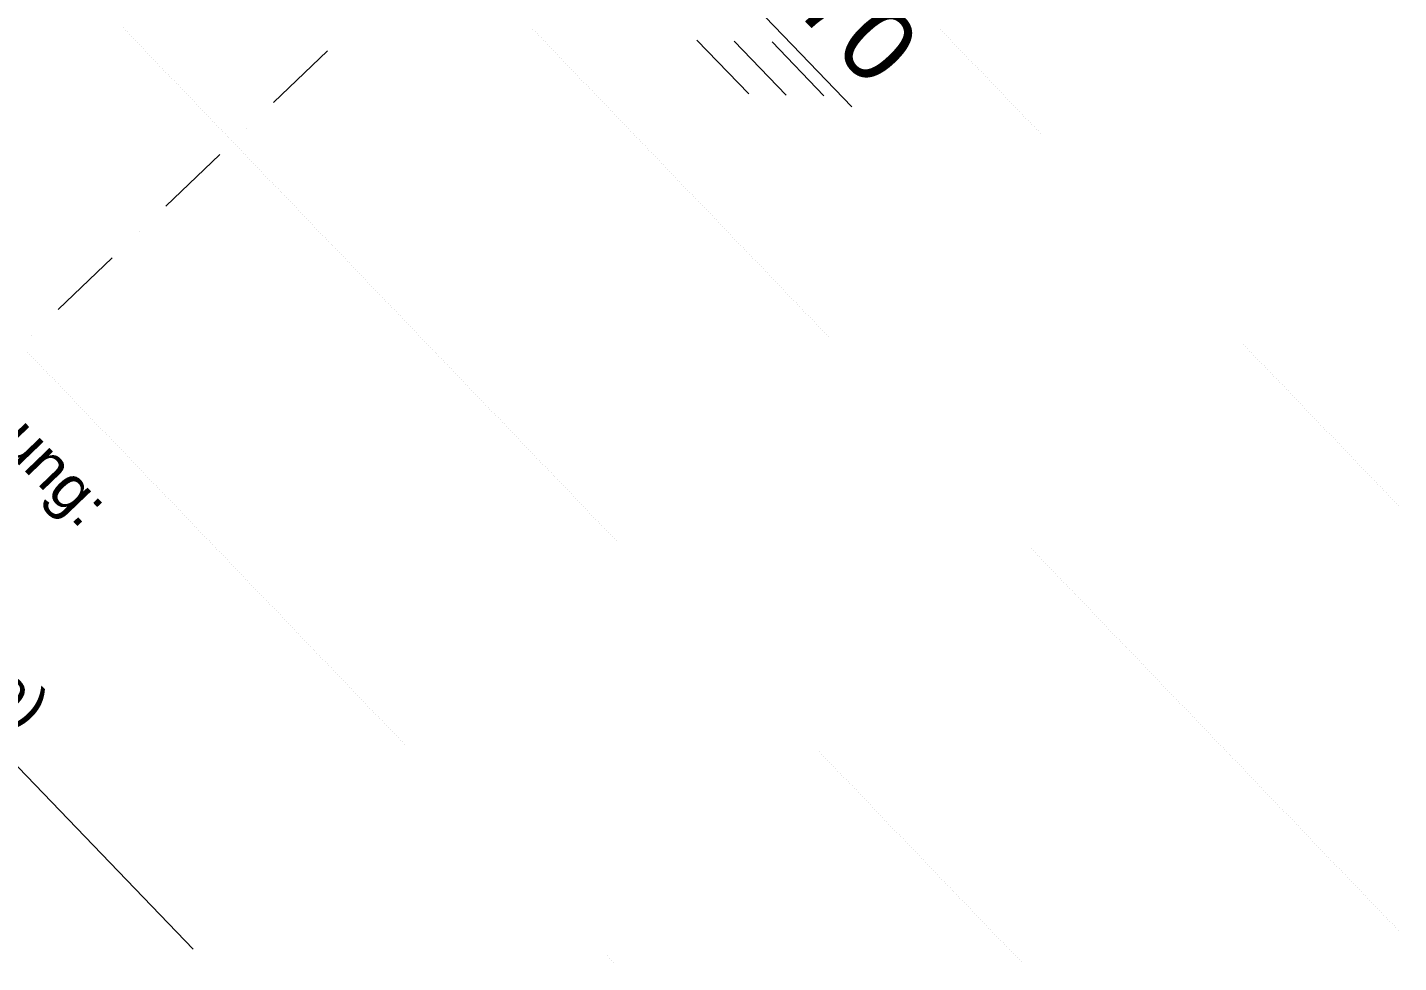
# Model space of a CAD drawing. Header units: metres. Extents: x 2687650.8 to 2687727.1, y 1234407.3 to 1234484.3.
# Drawn here: x 2687691.547 to 2687696.211, y 1234463.518 to 1234466.699 of the extents above; entities that cross this region are included whole.
import ezdxf

# ---------------------------------------------------------------- set-up
doc = ezdxf.new("R2010")
doc.units = ezdxf.units.M
doc.layers.add('PDF__Parzellengrenze', color=7, linetype='Continuous', true_color=0x7f7f7f)
doc.layers.add('PDF_E_Schnitte_1_50', color=7, linetype='Continuous', true_color=0x7f7f7f)
doc.layers.add('PDF_Ebene 2', color=7, linetype='Continuous')
doc.layers.add('PDF_Text', color=7, linetype='Continuous')
doc.styles.add('PDF Arial', font='arial.ttf')

# ---------------------------------------------------------------- blocks, each defined once
blk = doc.blocks.new('A$C1c84ec86')
at = {"layer": 'PDF__Parzellengrenze', "lineweight": 18}
for points in [[(1942.5, 3905.53), (1942.5, 3930.93)], [(1942.5, 3892.83), (1942.5, 3892.83)], [(1942.5, 3854.73), (1942.5, 3880.13)], [(1942.5, 3842.03), (1942.5, 3842.03)], [(1942.5, 3803.93), (1942.5, 3829.33)], [(1942.5, 3791.23), (1942.5, 3791.23)]]:
    blk.add_lwpolyline(points, dxfattribs=at)
at = {"layer": 'PDF_E_Schnitte_1_50', "lineweight": 18}
for points in [[(1924.72, 4046.29), (1949.91, 4046.29), (1984.83, 4046.29), (2019.76, 4046.29), (2054.9, 4046.29), (2079.87, 4046.29)], [(2045.16, 4042.06), (2070.56, 4042.06)], [(2036.06, 4032.96), (2061.46, 4032.96)], [(2026.96, 4024.07), (2052.36, 4024.07)]]:
    blk.add_lwpolyline(points, dxfattribs=at)
at = {"layer": 'PDF_Ebene 2', "lineweight": 20}
for points in [[(2081.78, 4086.3), (2081.78, 4086.3)], [(2082.63, 4086.3), (2082.63, 4086.3)], [(2083.68, 4086.3), (2083.68, 4086.3)], [(2084.74, 4086.3), (2084.74, 4086.3)], [(2085.8, 4086.3), (2085.8, 4086.3)], [(2086.65, 4086.3), (2086.65, 4086.3)], [(2087.71, 4086.3), (2087.71, 4086.3)], [(2088.76, 4086.3), (2088.76, 4086.3)], [(2089.61, 4086.3), (2089.61, 4086.3)], [(2090.67, 4086.3), (2090.67, 4086.3)], [(2091.73, 4086.3), (2091.73, 4086.3)], [(2092.79, 4086.3), (2092.79, 4086.3)], [(2093.63, 4086.3), (2093.63, 4086.3)], [(2094.69, 4086.3), (2094.69, 4086.3)], [(2095.75, 4086.3), (2095.75, 4086.3)], [(2096.81, 4086.3), (2096.81, 4086.3)], [(2097.65, 4086.3), (2097.65, 4086.3)], [(2098.71, 4086.3), (2098.71, 4086.3)], [(2099.77, 4086.3), (2099.77, 4086.3)], [(2100.62, 4086.3), (2100.62, 4086.3)], [(2101.68, 4086.3), (2101.68, 4086.3)], [(2102.73, 4086.3), (2102.73, 4086.3)], [(2103.79, 4086.3), (2103.79, 4086.3)], [(2104.64, 4086.3), (2104.64, 4086.3)], [(2105.7, 4086.3), (2105.7, 4086.3)], [(2106.76, 4086.3), (2106.76, 4086.3)], [(2107.6, 4086.3), (2107.6, 4086.3)], [(2108.66, 4086.3), (2108.66, 4086.3)], [(2109.72, 4086.3), (2109.72, 4086.3)], [(2110.78, 4086.3), (2110.78, 4086.3)], [(2111.62, 4086.3), (2111.62, 4086.3)], [(2112.68, 4086.3), (2112.68, 4086.3)], [(2113.74, 4086.3), (2113.74, 4086.3)], [(2114.8, 4086.3), (2114.8, 4086.3)], [(2115.65, 4086.3), (2115.65, 4086.3)], [(2116.7, 4086.3), (2116.7, 4086.3)], [(2117.76, 4086.3), (2117.76, 4086.3)], [(2118.61, 4086.3), (2118.61, 4086.3)], [(2119.67, 4086.3), (2119.67, 4086.3)], [(2120.73, 4086.3), (2120.73, 4086.3)], [(2121.78, 4086.3), (2121.78, 4086.3)], [(2122.63, 4086.3), (2122.63, 4086.3)], [(2123.69, 4086.3), (2123.69, 4086.3)], [(2124.75, 4086.3), (2124.75, 4086.3)], [(2125.81, 4086.3), (2125.81, 4086.3)], [(2126.65, 4086.3), (2126.65, 4086.3)], [(2127.71, 4086.3), (2127.71, 4086.3)], [(2128.77, 4086.3), (2128.77, 4086.3)], [(2129.62, 4086.3), (2129.62, 4086.3)], [(2130.67, 4086.3), (2130.67, 4086.3)], [(2230.37, 4086.3), (2230.37, 4086.3)], [(2231.43, 4086.3), (2231.43, 4086.3)], [(2232.49, 4086.3), (2232.49, 4086.3)], [(2233.55, 4086.3), (2233.55, 4086.3)], [(2234.39, 4086.3), (2234.39, 4086.3)], [(2235.45, 4086.3), (2235.45, 4086.3)], [(2236.51, 4086.3), (2236.51, 4086.3)], [(2237.36, 4086.3), (2237.36, 4086.3)], [(2238.41, 4086.3), (2238.41, 4086.3)], [(2239.47, 4086.3), (2239.47, 4086.3)], [(2240.53, 4086.3), (2240.53, 4086.3)], [(2241.38, 4086.3), (2241.38, 4086.3)], [(2242.44, 4086.3), (2242.44, 4086.3)], [(2243.49, 4086.3), (2243.49, 4086.3)], [(2244.55, 4086.3), (2244.55, 4086.3)], [(2245.4, 4086.3), (2245.4, 4086.3)], [(2246.46, 4086.3), (2246.46, 4086.3)], [(2247.52, 4086.3), (2247.52, 4086.3)], [(2248.36, 4086.3), (2248.36, 4086.3)], [(2249.42, 4086.3), (2249.42, 4086.3)], [(2250.48, 4086.3), (2250.48, 4086.3)], [(2251.54, 4086.3), (2251.54, 4086.3)], [(2252.38, 4086.3), (2252.38, 4086.3)], [(2253.44, 4086.3), (2253.44, 4086.3)], [(2254.5, 4086.3), (2254.5, 4086.3)], [(2255.35, 4086.3), (2255.35, 4086.3)], [(2256.41, 4086.3), (2256.41, 4086.3)], [(2257.46, 4086.3), (2257.46, 4086.3)], [(2258.52, 4086.3), (2258.52, 4086.3)], [(2259.37, 4086.3), (2259.37, 4086.3)], [(2260.43, 4086.3), (2260.43, 4086.3)], [(2261.49, 4086.3), (2261.49, 4086.3)], [(2262.54, 4086.3), (2262.54, 4086.3)], [(2263.39, 4086.3), (2263.39, 4086.3)], [(2264.45, 4086.3), (2264.45, 4086.3)], [(2265.51, 4086.3), (2265.51, 4086.3)], [(2266.35, 4086.3), (2266.35, 4086.3)], [(2267.41, 4086.3), (2267.41, 4086.3)], [(2268.47, 4086.3), (2268.47, 4086.3)], [(2269.53, 4086.3), (2269.53, 4086.3)], [(2270.38, 4086.3), (2270.38, 4086.3)], [(2271.44, 4086.3), (2271.44, 4086.3)], [(2272.49, 4086.3), (2272.49, 4086.3)], [(2273.55, 4086.3), (2273.55, 4086.3)], [(2274.4, 4086.3), (2274.4, 4086.3)], [(2275.46, 4086.3), (2275.46, 4086.3)], [(2276.52, 4086.3), (2276.52, 4086.3)], [(2277.36, 4086.3), (2277.36, 4086.3)], [(2278.42, 4086.3), (2278.42, 4086.3)], [(2279.48, 4086.3), (2279.48, 4086.3)], [(2280.54, 4086.3), (2280.54, 4086.3)], [(2281.38, 4086.3), (2281.38, 4086.3)], [(2282.44, 4086.3), (2282.44, 4086.3)], [(2283.5, 4086.3), (2283.5, 4086.3)], [(2284.56, 4086.3), (2284.56, 4086.3)], [(2285.41, 4086.3), (2285.41, 4086.3)], [(2286.46, 4086.3), (2286.46, 4086.3)], [(2287.52, 4086.3), (2287.52, 4086.3)], [(2288.37, 4086.3), (2288.37, 4086.3)], [(2289.43, 4086.3), (2289.43, 4086.3)], [(2290.49, 4086.3), (2290.49, 4086.3)], [(2291.54, 4086.3), (2291.54, 4086.3)], [(2292.39, 4086.3), (2292.39, 4086.3)], [(2293.45, 4086.3), (2293.45, 4086.3)], [(2294.51, 4086.3), (2294.51, 4086.3)], [(2295.57, 4086.3), (2295.57, 4086.3)], [(2296.41, 4086.3), (2296.41, 4086.3)], [(2297.47, 4086.3), (2297.47, 4086.3)], [(2298.53, 4086.3), (2298.53, 4086.3)], [(2299.38, 4086.3), (2299.38, 4086.3)], [(2300.43, 4086.3), (2300.43, 4086.3)], [(2301.49, 4086.3), (2301.49, 4086.3)], [(2302.55, 4086.3), (2302.55, 4086.3)], [(2303.4, 4086.3), (2303.4, 4086.3)], [(2304.46, 4086.3), (2304.46, 4086.3)], [(2305.51, 4086.3), (2305.51, 4086.3)], [(2306.57, 4086.3), (2306.57, 4086.3)], [(1985.68, 3986.39), (1985.68, 3986.39)], [(1986.74, 3986.39), (1986.74, 3986.39)], [(1987.8, 3986.39), (1987.8, 3986.39)], [(1988.64, 3986.39), (1988.64, 3986.39)], [(1989.7, 3986.39), (1989.7, 3986.39)], [(1990.76, 3986.39), (1990.76, 3986.39)], [(1991.61, 3986.39), (1991.61, 3986.39)], [(1992.67, 3986.39), (1992.67, 3986.39)], [(1993.72, 3986.39), (1993.72, 3986.39)], [(1994.78, 3986.39), (1994.78, 3986.39)], [(1995.63, 3986.39), (1995.63, 3986.39)], [(1996.69, 3986.39), (1996.69, 3986.39)], [(1997.75, 3986.39), (1997.75, 3986.39)], [(1998.8, 3986.39), (1998.8, 3986.39)], [(1999.65, 3986.39), (1999.65, 3986.39)], [(2000.71, 3986.39), (2000.71, 3986.39)], [(2001.77, 3986.39), (2001.77, 3986.39)], [(2002.61, 3986.39), (2002.61, 3986.39)], [(2003.67, 3986.39), (2003.67, 3986.39)], [(2004.73, 3986.39), (2004.73, 3986.39)], [(2005.79, 3986.39), (2005.79, 3986.39)], [(2006.64, 3986.39), (2006.64, 3986.39)], [(2007.69, 3986.39), (2007.69, 3986.39)], [(2008.75, 3986.39), (2008.75, 3986.39)], [(2009.6, 3986.39), (2009.6, 3986.39)], [(2010.66, 3986.39), (2010.66, 3986.39)], [(2011.72, 3986.39), (2011.72, 3986.39)], [(2012.77, 3986.39), (2012.77, 3986.39)], [(2013.62, 3986.39), (2013.62, 3986.39)], [(2014.68, 3986.39), (2014.68, 3986.39)], [(2015.74, 3986.39), (2015.74, 3986.39)], [(2016.8, 3986.39), (2016.8, 3986.39)], [(2017.64, 3986.39), (2017.64, 3986.39)], [(2018.7, 3986.39), (2018.7, 3986.39)], [(2019.76, 3986.39), (2019.76, 3986.39)], [(2020.61, 3986.39), (2020.61, 3986.39)], [(2021.66, 3986.39), (2021.66, 3986.39)], [(2022.72, 3986.39), (2022.72, 3986.39)], [(2023.78, 3986.39), (2023.78, 3986.39)], [(2024.63, 3986.39), (2024.63, 3986.39)], [(2025.69, 3986.39), (2025.69, 3986.39)], [(2026.74, 3986.39), (2026.74, 3986.39)], [(2027.8, 3986.39), (2027.8, 3986.39)], [(2028.65, 3986.39), (2028.65, 3986.39)], [(2029.71, 3986.39), (2029.71, 3986.39)], [(2030.77, 3986.39), (2030.77, 3986.39)], [(2031.61, 3986.39), (2031.61, 3986.39)], [(2032.67, 3986.39), (2032.67, 3986.39)], [(2033.73, 3986.39), (2033.73, 3986.39)], [(2034.79, 3986.39), (2034.79, 3986.39)], [(2035.63, 3986.39), (2035.63, 3986.39)], [(2036.69, 3986.39), (2036.69, 3986.39)], [(2037.75, 3986.39), (2037.75, 3986.39)], [(2038.6, 3986.39), (2038.6, 3986.39)], [(2039.66, 3986.39), (2039.66, 3986.39)], [(2040.71, 3986.39), (2040.71, 3986.39)], [(2041.77, 3986.39), (2041.77, 3986.39)], [(2042.62, 3986.39), (2042.62, 3986.39)], [(2043.68, 3986.39), (2043.68, 3986.39)], [(2044.74, 3986.39), (2044.74, 3986.39)], [(2045.79, 3986.39), (2045.79, 3986.39)], [(2046.64, 3986.39), (2046.64, 3986.39)], [(2047.7, 3986.39), (2047.7, 3986.39)], [(2048.76, 3986.39), (2048.76, 3986.39)], [(2049.6, 3986.39), (2049.6, 3986.39)], [(2050.66, 3986.39), (2050.66, 3986.39)], [(2051.72, 3986.39), (2051.72, 3986.39)], [(2052.78, 3986.39), (2052.78, 3986.39)], [(2053.63, 3986.39), (2053.63, 3986.39)], [(2054.68, 3986.39), (2054.68, 3986.39)], [(2055.74, 3986.39), (2055.74, 3986.39)], [(2056.8, 3986.39), (2056.8, 3986.39)], [(2057.65, 3986.39), (2057.65, 3986.39)], [(2058.71, 3986.39), (2058.71, 3986.39)], [(2059.76, 3986.39), (2059.76, 3986.39)], [(2060.61, 3986.39), (2060.61, 3986.39)], [(2061.67, 3986.39), (2061.67, 3986.39)], [(2062.73, 3986.39), (2062.73, 3986.39)], [(2063.79, 3986.39), (2063.79, 3986.39)], [(2064.63, 3986.39), (2064.63, 3986.39)], [(2065.69, 3986.39), (2065.69, 3986.39)], [(2066.75, 3986.39), (2066.75, 3986.39)], [(2067.81, 3986.39), (2067.81, 3986.39)], [(2068.65, 3986.39), (2068.65, 3986.39)], [(2069.71, 3986.39), (2069.71, 3986.39)], [(2070.77, 3986.39), (2070.77, 3986.39)], [(2071.62, 3986.39), (2071.62, 3986.39)], [(2072.68, 3986.39), (2072.68, 3986.39)], [(2073.73, 3986.39), (2073.73, 3986.39)], [(2074.79, 3986.39), (2074.79, 3986.39)], [(2075.64, 3986.39), (2075.64, 3986.39)], [(2076.7, 3986.39), (2076.7, 3986.39)], [(2077.76, 3986.39), (2077.76, 3986.39)], [(2078.6, 3986.39), (2078.6, 3986.39)], [(2079.66, 3986.39), (2079.66, 3986.39)], [(2080.72, 3986.39), (2080.72, 3986.39)], [(2081.78, 3986.39), (2081.78, 3986.39)], [(2082.63, 3986.39), (2082.63, 3986.39)], [(2083.68, 3986.39), (2083.68, 3986.39)], [(2084.74, 3986.39), (2084.74, 3986.39)], [(2085.8, 3986.39), (2085.8, 3986.39)], [(2086.65, 3986.39), (2086.65, 3986.39)], [(2087.71, 3986.39), (2087.71, 3986.39)], [(2088.76, 3986.39), (2088.76, 3986.39)], [(2089.61, 3986.39), (2089.61, 3986.39)], [(2090.67, 3986.39), (2090.67, 3986.39)], [(2091.73, 3986.39), (2091.73, 3986.39)], [(2092.79, 3986.39), (2092.79, 3986.39)], [(2093.63, 3986.39), (2093.63, 3986.39)], [(2094.69, 3986.39), (2094.69, 3986.39)], [(2095.75, 3986.39), (2095.75, 3986.39)], [(2096.81, 3986.39), (2096.81, 3986.39)], [(2097.65, 3986.39), (2097.65, 3986.39)], [(2098.71, 3986.39), (2098.71, 3986.39)], [(2099.77, 3986.39), (2099.77, 3986.39)], [(2100.62, 3986.39), (2100.62, 3986.39)], [(2101.68, 3986.39), (2101.68, 3986.39)], [(2102.73, 3986.39), (2102.73, 3986.39)], [(2103.79, 3986.39), (2103.79, 3986.39)], [(2104.64, 3986.39), (2104.64, 3986.39)], [(2105.7, 3986.39), (2105.7, 3986.39)], [(2106.76, 3986.39), (2106.76, 3986.39)], [(2107.6, 3986.39), (2107.6, 3986.39)], [(2108.66, 3986.39), (2108.66, 3986.39)], [(2109.72, 3986.39), (2109.72, 3986.39)], [(2110.78, 3986.39), (2110.78, 3986.39)], [(2111.62, 3986.39), (2111.62, 3986.39)], [(2112.68, 3986.39), (2112.68, 3986.39)], [(2113.74, 3986.39), (2113.74, 3986.39)], [(2114.8, 3986.39), (2114.8, 3986.39)], [(2115.65, 3986.39), (2115.65, 3986.39)], [(2116.7, 3986.39), (2116.7, 3986.39)], [(2117.76, 3986.39), (2117.76, 3986.39)], [(2118.61, 3986.39), (2118.61, 3986.39)], [(2119.67, 3986.39), (2119.67, 3986.39)], [(2120.73, 3986.39), (2120.73, 3986.39)], [(2121.78, 3986.39), (2121.78, 3986.39)], [(2122.63, 3986.39), (2122.63, 3986.39)], [(2123.69, 3986.39), (2123.69, 3986.39)], [(2124.75, 3986.39), (2124.75, 3986.39)], [(2125.81, 3986.39), (2125.81, 3986.39)], [(2126.65, 3986.39), (2126.65, 3986.39)], [(2127.71, 3986.39), (2127.71, 3986.39)], [(2128.77, 3986.39), (2128.77, 3986.39)], [(2129.62, 3986.39), (2129.62, 3986.39)], [(2130.67, 3986.39), (2130.67, 3986.39)], [(2230.37, 3986.18), (2230.37, 3986.18)], [(2231.43, 3986.18), (2231.43, 3986.18)], [(2232.49, 3986.18), (2232.49, 3986.18)], [(2233.55, 3986.18), (2233.55, 3986.18)], [(2234.39, 3986.18), (2234.39, 3986.18)], [(2235.45, 3986.18), (2235.45, 3986.18)], [(2236.51, 3986.18), (2236.51, 3986.18)], [(2237.36, 3986.18), (2237.36, 3986.18)], [(2238.41, 3986.18), (2238.41, 3986.18)], [(2239.47, 3986.18), (2239.47, 3986.18)], [(2240.53, 3986.18), (2240.53, 3986.18)], [(2241.38, 3986.18), (2241.38, 3986.18)], [(2242.44, 3986.18), (2242.44, 3986.18)], [(2243.49, 3986.18), (2243.49, 3986.18)], [(2244.55, 3986.18), (2244.55, 3986.18)], [(2245.4, 3986.18), (2245.4, 3986.18)], [(2246.46, 3986.18), (2246.46, 3986.18)], [(2247.52, 3986.18), (2247.52, 3986.18)], [(2248.36, 3986.18), (2248.36, 3986.18)], [(2249.42, 3986.18), (2249.42, 3986.18)], [(2250.48, 3986.18), (2250.48, 3986.18)], [(2251.54, 3986.18), (2251.54, 3986.18)], [(2252.38, 3986.18), (2252.38, 3986.18)], [(2253.44, 3986.18), (2253.44, 3986.18)], [(2254.5, 3986.18), (2254.5, 3986.18)], [(2255.35, 3986.18), (2255.35, 3986.18)], [(2256.41, 3986.18), (2256.41, 3986.18)], [(2257.46, 3986.18), (2257.46, 3986.18)], [(2258.52, 3986.18), (2258.52, 3986.18)], [(2259.37, 3986.18), (2259.37, 3986.18)], [(2260.43, 3986.18), (2260.43, 3986.18)], [(2261.49, 3986.18), (2261.49, 3986.18)], [(2262.54, 3986.18), (2262.54, 3986.18)], [(2263.39, 3986.18), (2263.39, 3986.18)], [(2264.45, 3986.18), (2264.45, 3986.18)], [(2265.51, 3986.18), (2265.51, 3986.18)], [(2266.35, 3986.18), (2266.35, 3986.18)], [(2267.41, 3986.18), (2267.41, 3986.18)], [(2268.47, 3986.18), (2268.47, 3986.18)], [(2269.53, 3986.18), (2269.53, 3986.18)], [(2270.38, 3986.18), (2270.38, 3986.18)], [(2271.44, 3986.18), (2271.44, 3986.18)], [(2272.49, 3986.18), (2272.49, 3986.18)], [(2273.55, 3986.18), (2273.55, 3986.18)], [(2274.4, 3986.18), (2274.4, 3986.18)], [(2275.46, 3986.18), (2275.46, 3986.18)], [(2276.52, 3986.18), (2276.52, 3986.18)], [(2277.36, 3986.18), (2277.36, 3986.18)], [(2278.42, 3986.18), (2278.42, 3986.18)], [(2279.48, 3986.18), (2279.48, 3986.18)], [(2280.54, 3986.18), (2280.54, 3986.18)], [(2281.38, 3986.18), (2281.38, 3986.18)], [(2282.44, 3986.18), (2282.44, 3986.18)], [(2283.5, 3986.18), (2283.5, 3986.18)], [(2284.56, 3986.18), (2284.56, 3986.18)], [(2285.41, 3986.18), (2285.41, 3986.18)], [(2286.46, 3986.18), (2286.46, 3986.18)], [(2287.52, 3986.18), (2287.52, 3986.18)], [(2288.37, 3986.18), (2288.37, 3986.18)], [(2289.43, 3986.18), (2289.43, 3986.18)], [(2290.49, 3986.18), (2290.49, 3986.18)], [(2291.54, 3986.18), (2291.54, 3986.18)], [(2292.39, 3986.18), (2292.39, 3986.18)], [(2293.45, 3986.18), (2293.45, 3986.18)], [(2294.51, 3986.18), (2294.51, 3986.18)], [(2295.57, 3986.18), (2295.57, 3986.18)], [(2296.41, 3986.18), (2296.41, 3986.18)], [(2297.47, 3986.18), (2297.47, 3986.18)], [(2298.53, 3986.18), (2298.53, 3986.18)], [(2299.38, 3986.18), (2299.38, 3986.18)], [(2300.43, 3986.18), (2300.43, 3986.18)], [(2301.49, 3986.18), (2301.49, 3986.18)], [(2302.55, 3986.18), (2302.55, 3986.18)], [(2303.4, 3986.18), (2303.4, 3986.18)], [(2304.46, 3986.18), (2304.46, 3986.18)], [(2305.51, 3986.18), (2305.51, 3986.18)], [(2306.57, 3986.18), (2306.57, 3986.18)], [(2307.42, 3986.18), (2307.42, 3986.18)], [(2308.48, 3986.18), (2308.48, 3986.18)], [(2309.54, 3986.18), (2309.54, 3986.18)], [(2310.38, 3986.18), (2310.38, 3986.18)], [(2311.44, 3986.18), (2311.44, 3986.18)], [(2312.5, 3986.18), (2312.5, 3986.18)], [(2313.56, 3986.18), (2313.56, 3986.18)], [(2314.4, 3986.18), (2314.4, 3986.18)], [(2315.46, 3986.18), (2315.46, 3986.18)], [(2316.52, 3986.18), (2316.52, 3986.18)], [(2317.37, 3986.18), (2317.37, 3986.18)], [(2318.43, 3986.18), (2318.43, 3986.18)], [(2319.48, 3986.18), (2319.48, 3986.18)], [(2320.54, 3986.18), (2320.54, 3986.18)], [(2321.39, 3986.18), (2321.39, 3986.18)], [(2322.45, 3986.18), (2322.45, 3986.18)], [(2323.51, 3986.18), (2323.51, 3986.18)], [(2324.56, 3986.18), (2324.56, 3986.18)], [(2325.41, 3986.18), (2325.41, 3986.18)], [(2326.47, 3986.18), (2326.47, 3986.18)], [(2327.53, 3986.18), (2327.53, 3986.18)], [(2328.37, 3986.18), (2328.37, 3986.18)], [(2329.43, 3986.18), (2329.43, 3986.18)], [(2330.49, 3986.18), (2330.49, 3986.18)], [(2331.55, 3986.18), (2331.55, 3986.18)], [(2332.4, 3986.18), (2332.4, 3986.18)], [(2333.45, 3986.18), (2333.45, 3986.18)], [(2334.51, 3986.18), (2334.51, 3986.18)], [(2335.57, 3986.18), (2335.57, 3986.18)], [(2336.42, 3986.18), (2336.42, 3986.18)], [(2337.48, 3986.18), (2337.48, 3986.18)], [(2338.53, 3986.18), (2338.53, 3986.18)], [(2339.38, 3986.18), (2339.38, 3986.18)], [(2340.44, 3986.18), (2340.44, 3986.18)], [(2341.5, 3986.18), (2341.5, 3986.18)], [(2342.56, 3986.18), (2342.56, 3986.18)], [(2343.4, 3986.18), (2343.4, 3986.18)], [(2344.46, 3986.18), (2344.46, 3986.18)], [(2345.52, 3986.18), (2345.52, 3986.18)], [(2346.58, 3986.18), (2346.58, 3986.18)], [(2347.42, 3986.18), (2347.42, 3986.18)], [(2348.48, 3986.18), (2348.48, 3986.18)], [(2349.54, 3986.18), (2349.54, 3986.18)], [(2350.39, 3986.18), (2350.39, 3986.18)], [(2351.45, 3986.18), (2351.45, 3986.18)], [(2352.5, 3986.18), (2352.5, 3986.18)], [(2353.56, 3986.18), (2353.56, 3986.18)], [(2354.41, 3986.18), (2354.41, 3986.18)], [(2355.47, 3986.18), (2355.47, 3986.18)], [(2356.53, 3986.18), (2356.53, 3986.18)], [(2357.58, 3986.18), (2357.58, 3986.18)], [(2358.43, 3986.18), (2358.43, 3986.18)], [(2359.49, 3986.18), (2359.49, 3986.18)], [(2360.55, 3986.18), (2360.55, 3986.18)], [(2361.39, 3986.18), (2361.39, 3986.18)], [(2362.45, 3986.18), (2362.45, 3986.18)], [(2363.51, 3986.18), (2363.51, 3986.18)], [(2364.57, 3986.18), (2364.57, 3986.18)], [(2365.42, 3986.18), (2365.42, 3986.18)], [(2366.48, 3986.18), (2366.48, 3986.18)], [(2367.53, 3986.18), (2367.53, 3986.18)], [(2368.59, 3986.18), (2368.59, 3986.18)], [(2369.44, 3986.18), (2369.44, 3986.18)], [(2370.5, 3986.18), (2370.5, 3986.18)], [(2371.56, 3986.18), (2371.56, 3986.18)], [(2372.4, 3986.18), (2372.4, 3986.18)], [(2373.46, 3986.18), (2373.46, 3986.18)], [(2374.52, 3986.18), (2374.52, 3986.18)], [(2375.58, 3986.18), (2375.58, 3986.18)], [(2376.42, 3986.18), (2376.42, 3986.18)], [(2377.48, 3986.18), (2377.48, 3986.18)], [(2378.54, 3986.18), (2378.54, 3986.18)], [(2379.39, 3986.18), (2379.39, 3986.18)], [(2380.45, 3986.18), (2380.45, 3986.18)], [(2381.5, 3986.18), (2381.5, 3986.18)], [(2382.56, 3986.18), (2382.56, 3986.18)], [(2383.41, 3986.18), (2383.41, 3986.18)], [(2384.47, 3986.18), (2384.47, 3986.18)], [(2385.53, 3986.18), (2385.53, 3986.18)], [(2386.58, 3986.18), (2386.58, 3986.18)], [(2387.43, 3986.18), (2387.43, 3986.18)], [(2388.49, 3986.18), (2388.49, 3986.18)], [(2389.55, 3986.18), (2389.55, 3986.18)], [(2390.39, 3986.18), (2390.39, 3986.18)], [(2391.45, 3986.18), (2391.45, 3986.18)], [(2392.51, 3986.18), (2392.51, 3986.18)], [(2393.57, 3986.18), (2393.57, 3986.18)], [(2394.42, 3986.18), (2394.42, 3986.18)], [(2395.47, 3986.18), (2395.47, 3986.18)], [(2396.53, 3986.18), (2396.53, 3986.18)], [(2397.59, 3986.18), (2397.59, 3986.18)], [(2398.44, 3986.18), (2398.44, 3986.18)], [(2399.5, 3986.18), (2399.5, 3986.18)], [(2400.55, 3986.18), (2400.55, 3986.18)], [(2401.4, 3986.18), (2401.4, 3986.18)], [(2402.46, 3986.18), (2402.46, 3986.18)], [(2403.52, 3986.18), (2403.52, 3986.18)], [(2404.58, 3986.18), (2404.58, 3986.18)], [(2405.42, 3986.18), (2405.42, 3986.18)], [(2406.48, 3986.18), (2406.48, 3986.18)], [(2407.54, 3986.18), (2407.54, 3986.18)], [(2408.6, 3986.18), (2408.6, 3986.18)], [(2409.44, 3986.18), (2409.44, 3986.18)], [(2410.5, 3986.18), (2410.5, 3986.18)], [(1888.73, 3886.27), (1888.73, 3886.27)], [(1889.79, 3886.27), (1889.79, 3886.27)], [(1890.64, 3886.27), (1890.64, 3886.27)], [(1891.7, 3886.27), (1891.7, 3886.27)], [(1892.76, 3886.27), (1892.76, 3886.27)], [(1893.6, 3886.27), (1893.6, 3886.27)], [(1894.66, 3886.27), (1894.66, 3886.27)], [(1895.72, 3886.27), (1895.72, 3886.27)], [(1896.78, 3886.27), (1896.78, 3886.27)], [(1897.63, 3886.27), (1897.63, 3886.27)], [(1898.68, 3886.27), (1898.68, 3886.27)], [(1899.74, 3886.27), (1899.74, 3886.27)], [(1900.8, 3886.27), (1900.8, 3886.27)], [(1901.65, 3886.27), (1901.65, 3886.27)], [(1902.71, 3886.27), (1902.71, 3886.27)], [(1903.76, 3886.27), (1903.76, 3886.27)], [(1904.61, 3886.27), (1904.61, 3886.27)], [(1905.67, 3886.27), (1905.67, 3886.27)], [(1906.73, 3886.27), (1906.73, 3886.27)], [(1907.79, 3886.27), (1907.79, 3886.27)], [(1908.63, 3886.27), (1908.63, 3886.27)], [(1909.69, 3886.27), (1909.69, 3886.27)], [(1910.75, 3886.27), (1910.75, 3886.27)], [(1911.6, 3886.27), (1911.6, 3886.27)], [(1912.65, 3886.27), (1912.65, 3886.27)], [(1913.71, 3886.27), (1913.71, 3886.27)], [(1914.77, 3886.27), (1914.77, 3886.27)], [(1915.62, 3886.27), (1915.62, 3886.27)], [(1916.68, 3886.27), (1916.68, 3886.27)], [(1917.73, 3886.27), (1917.73, 3886.27)], [(1918.79, 3886.27), (1918.79, 3886.27)], [(1919.64, 3886.27), (1919.64, 3886.27)], [(1920.7, 3886.27), (1920.7, 3886.27)], [(1921.76, 3886.27), (1921.76, 3886.27)], [(1922.6, 3886.27), (1922.6, 3886.27)], [(1923.66, 3886.27), (1923.66, 3886.27)], [(1924.72, 3886.27), (1924.72, 3886.27)], [(1925.78, 3886.27), (1925.78, 3886.27)], [(1926.62, 3886.27), (1926.62, 3886.27)], [(1927.68, 3886.27), (1927.68, 3886.27)], [(1928.74, 3886.27), (1928.74, 3886.27)], [(1929.8, 3886.27), (1929.8, 3886.27)], [(1930.65, 3886.27), (1930.65, 3886.27)], [(1931.7, 3886.27), (1931.7, 3886.27)], [(1932.76, 3886.27), (1932.76, 3886.27)], [(1933.61, 3886.27), (1933.61, 3886.27)], [(1934.67, 3886.27), (1934.67, 3886.27)], [(1935.73, 3886.27), (1935.73, 3886.27)], [(1936.78, 3886.27), (1936.78, 3886.27)], [(1937.63, 3886.27), (1937.63, 3886.27)], [(1938.69, 3886.27), (1938.69, 3886.27)], [(1939.75, 3886.27), (1939.75, 3886.27)], [(1940.59, 3886.27), (1940.59, 3886.27)], [(1941.65, 3886.27), (1941.65, 3886.27)], [(1942.71, 3886.27), (1942.71, 3886.27)], [(1943.77, 3886.27), (1943.77, 3886.27)], [(1944.62, 3886.27), (1944.62, 3886.27)], [(1945.67, 3886.27), (1945.67, 3886.27)], [(1946.73, 3886.27), (1946.73, 3886.27)], [(1947.79, 3886.27), (1947.79, 3886.27)], [(1948.64, 3886.27), (1948.64, 3886.27)], [(1949.7, 3886.27), (1949.7, 3886.27)], [(1950.75, 3886.27), (1950.75, 3886.27)], [(1951.6, 3886.27), (1951.6, 3886.27)], [(1952.66, 3886.27), (1952.66, 3886.27)], [(1953.72, 3886.27), (1953.72, 3886.27)], [(1954.78, 3886.27), (1954.78, 3886.27)], [(1955.62, 3886.27), (1955.62, 3886.27)], [(1956.68, 3886.27), (1956.68, 3886.27)], [(1957.74, 3886.27), (1957.74, 3886.27)], [(1958.8, 3886.27), (1958.8, 3886.27)], [(1959.64, 3886.27), (1959.64, 3886.27)], [(1960.7, 3886.27), (1960.7, 3886.27)], [(1961.76, 3886.27), (1961.76, 3886.27)], [(1962.61, 3886.27), (1962.61, 3886.27)], [(1963.67, 3886.27), (1963.67, 3886.27)], [(1964.72, 3886.27), (1964.72, 3886.27)], [(1965.78, 3886.27), (1965.78, 3886.27)], [(1966.63, 3886.27), (1966.63, 3886.27)], [(1967.69, 3886.27), (1967.69, 3886.27)], [(1968.75, 3886.27), (1968.75, 3886.27)], [(1969.8, 3886.27), (1969.8, 3886.27)], [(1970.65, 3886.27), (1970.65, 3886.27)], [(1971.71, 3886.27), (1971.71, 3886.27)], [(1972.77, 3886.27), (1972.77, 3886.27)], [(1973.61, 3886.27), (1973.61, 3886.27)], [(1974.67, 3886.27), (1974.67, 3886.27)], [(1975.73, 3886.27), (1975.73, 3886.27)], [(1976.79, 3886.27), (1976.79, 3886.27)], [(1977.64, 3886.27), (1977.64, 3886.27)], [(1978.69, 3886.27), (1978.69, 3886.27)], [(1979.75, 3886.27), (1979.75, 3886.27)], [(1980.6, 3886.27), (1980.6, 3886.27)], [(1981.66, 3886.27), (1981.66, 3886.27)], [(1982.72, 3886.27), (1982.72, 3886.27)], [(1983.77, 3886.27), (1983.77, 3886.27)], [(1984.62, 3886.27), (1984.62, 3886.27)], [(1985.68, 3886.27), (1985.68, 3886.27)], [(1986.74, 3886.27), (1986.74, 3886.27)], [(1987.8, 3886.27), (1987.8, 3886.27)], [(1988.64, 3886.27), (1988.64, 3886.27)], [(1989.7, 3886.27), (1989.7, 3886.27)], [(1990.76, 3886.27), (1990.76, 3886.27)], [(1991.61, 3886.27), (1991.61, 3886.27)], [(1992.67, 3886.27), (1992.67, 3886.27)], [(1993.72, 3886.27), (1993.72, 3886.27)], [(1994.78, 3886.27), (1994.78, 3886.27)], [(1995.63, 3886.27), (1995.63, 3886.27)], [(1996.69, 3886.27), (1996.69, 3886.27)], [(1997.75, 3886.27), (1997.75, 3886.27)], [(1998.8, 3886.27), (1998.8, 3886.27)], [(1999.65, 3886.27), (1999.65, 3886.27)], [(2000.71, 3886.27), (2000.71, 3886.27)], [(2001.77, 3886.27), (2001.77, 3886.27)], [(2002.61, 3886.27), (2002.61, 3886.27)], [(2003.67, 3886.27), (2003.67, 3886.27)], [(2004.73, 3886.27), (2004.73, 3886.27)], [(2005.79, 3886.27), (2005.79, 3886.27)], [(2006.64, 3886.27), (2006.64, 3886.27)], [(2007.69, 3886.27), (2007.69, 3886.27)], [(2008.75, 3886.27), (2008.75, 3886.27)], [(2009.6, 3886.27), (2009.6, 3886.27)], [(2010.66, 3886.27), (2010.66, 3886.27)], [(2011.72, 3886.27), (2011.72, 3886.27)], [(2012.77, 3886.27), (2012.77, 3886.27)], [(2013.62, 3886.27), (2013.62, 3886.27)], [(2014.68, 3886.27), (2014.68, 3886.27)], [(2015.74, 3886.27), (2015.74, 3886.27)], [(2016.8, 3886.27), (2016.8, 3886.27)], [(2017.64, 3886.27), (2017.64, 3886.27)], [(2018.7, 3886.27), (2018.7, 3886.27)], [(2019.76, 3886.27), (2019.76, 3886.27)], [(2020.61, 3886.27), (2020.61, 3886.27)], [(2021.66, 3886.27), (2021.66, 3886.27)], [(2022.72, 3886.27), (2022.72, 3886.27)], [(2023.78, 3886.27), (2023.78, 3886.27)], [(2024.63, 3886.27), (2024.63, 3886.27)], [(2025.69, 3886.27), (2025.69, 3886.27)], [(2026.74, 3886.27), (2026.74, 3886.27)], [(2027.8, 3886.27), (2027.8, 3886.27)], [(2028.65, 3886.27), (2028.65, 3886.27)], [(2029.71, 3886.27), (2029.71, 3886.27)], [(2030.77, 3886.27), (2030.77, 3886.27)], [(2031.61, 3886.27), (2031.61, 3886.27)], [(2032.67, 3886.27), (2032.67, 3886.27)], [(2033.73, 3886.27), (2033.73, 3886.27)], [(2034.79, 3886.27), (2034.79, 3886.27)], [(2035.63, 3886.27), (2035.63, 3886.27)], [(2036.69, 3886.27), (2036.69, 3886.27)], [(2037.75, 3886.27), (2037.75, 3886.27)], [(2038.6, 3886.27), (2038.6, 3886.27)], [(2039.66, 3886.27), (2039.66, 3886.27)], [(2040.71, 3886.27), (2040.71, 3886.27)], [(2041.77, 3886.27), (2041.77, 3886.27)], [(2042.62, 3886.27), (2042.62, 3886.27)], [(2043.68, 3886.27), (2043.68, 3886.27)], [(2044.74, 3886.27), (2044.74, 3886.27)], [(2045.79, 3886.27), (2045.79, 3886.27)], [(2046.64, 3886.27), (2046.64, 3886.27)], [(2047.7, 3886.27), (2047.7, 3886.27)], [(2048.76, 3886.27), (2048.76, 3886.27)], [(2049.6, 3886.27), (2049.6, 3886.27)], [(2050.66, 3886.27), (2050.66, 3886.27)], [(2051.72, 3886.27), (2051.72, 3886.27)], [(2052.78, 3886.27), (2052.78, 3886.27)], [(2053.63, 3886.27), (2053.63, 3886.27)], [(2054.68, 3886.27), (2054.68, 3886.27)], [(2055.74, 3886.27), (2055.74, 3886.27)], [(2056.8, 3886.27), (2056.8, 3886.27)], [(2057.65, 3886.27), (2057.65, 3886.27)], [(2058.71, 3886.27), (2058.71, 3886.27)], [(2059.76, 3886.27), (2059.76, 3886.27)], [(2060.61, 3886.27), (2060.61, 3886.27)], [(2061.67, 3886.27), (2061.67, 3886.27)], [(2062.73, 3886.27), (2062.73, 3886.27)], [(2063.79, 3886.27), (2063.79, 3886.27)], [(2064.63, 3886.27), (2064.63, 3886.27)], [(2065.69, 3886.27), (2065.69, 3886.27)], [(2066.75, 3886.27), (2066.75, 3886.27)], [(2067.81, 3886.27), (2067.81, 3886.27)], [(2068.65, 3886.27), (2068.65, 3886.27)], [(2069.71, 3886.27), (2069.71, 3886.27)], [(2070.77, 3886.27), (2070.77, 3886.27)], [(2071.62, 3886.27), (2071.62, 3886.27)], [(2072.68, 3886.27), (2072.68, 3886.27)], [(2073.73, 3886.27), (2073.73, 3886.27)], [(2074.79, 3886.27), (2074.79, 3886.27)], [(2075.64, 3886.27), (2075.64, 3886.27)], [(2076.7, 3886.27), (2076.7, 3886.27)], [(2077.76, 3886.27), (2077.76, 3886.27)], [(2078.6, 3886.27), (2078.6, 3886.27)], [(2079.66, 3886.27), (2079.66, 3886.27)], [(2080.72, 3886.27), (2080.72, 3886.27)], [(2081.78, 3886.27), (2081.78, 3886.27)], [(2082.63, 3886.27), (2082.63, 3886.27)], [(2083.68, 3886.27), (2083.68, 3886.27)], [(2084.74, 3886.27), (2084.74, 3886.27)], [(2085.8, 3886.27), (2085.8, 3886.27)], [(2086.65, 3886.27), (2086.65, 3886.27)], [(2087.71, 3886.27), (2087.71, 3886.27)], [(2088.76, 3886.27), (2088.76, 3886.27)], [(2089.61, 3886.27), (2089.61, 3886.27)], [(2090.67, 3886.27), (2090.67, 3886.27)], [(2091.73, 3886.27), (2091.73, 3886.27)], [(2092.79, 3886.27), (2092.79, 3886.27)], [(2093.63, 3886.27), (2093.63, 3886.27)], [(2094.69, 3886.27), (2094.69, 3886.27)], [(2095.75, 3886.27), (2095.75, 3886.27)], [(2096.81, 3886.27), (2096.81, 3886.27)], [(2097.65, 3886.27), (2097.65, 3886.27)], [(2098.71, 3886.27), (2098.71, 3886.27)], [(2099.77, 3886.27), (2099.77, 3886.27)], [(2100.62, 3886.27), (2100.62, 3886.27)], [(2101.68, 3886.27), (2101.68, 3886.27)], [(2102.73, 3886.27), (2102.73, 3886.27)], [(2103.79, 3886.27), (2103.79, 3886.27)], [(2104.64, 3886.27), (2104.64, 3886.27)], [(2105.7, 3886.27), (2105.7, 3886.27)], [(2106.76, 3886.27), (2106.76, 3886.27)], [(2107.6, 3886.27), (2107.6, 3886.27)], [(2108.66, 3886.27), (2108.66, 3886.27)], [(2109.72, 3886.27), (2109.72, 3886.27)], [(2110.78, 3886.27), (2110.78, 3886.27)], [(2111.62, 3886.27), (2111.62, 3886.27)], [(2112.68, 3886.27), (2112.68, 3886.27)], [(2113.74, 3886.27), (2113.74, 3886.27)], [(2114.8, 3886.27), (2114.8, 3886.27)], [(2115.65, 3886.27), (2115.65, 3886.27)], [(2116.7, 3886.27), (2116.7, 3886.27)], [(2117.76, 3886.27), (2117.76, 3886.27)], [(2118.61, 3886.27), (2118.61, 3886.27)], [(2119.67, 3886.27), (2119.67, 3886.27)], [(2120.73, 3886.27), (2120.73, 3886.27)], [(2121.78, 3886.27), (2121.78, 3886.27)], [(2122.63, 3886.27), (2122.63, 3886.27)], [(2123.69, 3886.27), (2123.69, 3886.27)], [(2124.75, 3886.27), (2124.75, 3886.27)], [(2125.81, 3886.27), (2125.81, 3886.27)], [(2126.65, 3886.27), (2126.65, 3886.27)], [(2127.71, 3886.27), (2127.71, 3886.27)], [(2128.77, 3886.27), (2128.77, 3886.27)], [(2129.62, 3886.27), (2129.62, 3886.27)], [(2130.67, 3886.27), (2130.67, 3886.27)], [(2230.37, 3886.27), (2230.37, 3886.27)], [(2231.43, 3886.27), (2231.43, 3886.27)], [(2232.49, 3886.27), (2232.49, 3886.27)], [(2233.55, 3886.27), (2233.55, 3886.27)], [(2234.39, 3886.27), (2234.39, 3886.27)], [(2235.45, 3886.27), (2235.45, 3886.27)], [(2236.51, 3886.27), (2236.51, 3886.27)], [(2237.36, 3886.27), (2237.36, 3886.27)], [(2238.41, 3886.27), (2238.41, 3886.27)], [(2239.47, 3886.27), (2239.47, 3886.27)], [(2240.53, 3886.27), (2240.53, 3886.27)], [(2241.38, 3886.27), (2241.38, 3886.27)], [(2242.44, 3886.27), (2242.44, 3886.27)], [(2243.49, 3886.27), (2243.49, 3886.27)], [(2244.55, 3886.27), (2244.55, 3886.27)], [(2245.4, 3886.27), (2245.4, 3886.27)], [(2246.46, 3886.27), (2246.46, 3886.27)], [(2247.52, 3886.27), (2247.52, 3886.27)], [(2248.36, 3886.27), (2248.36, 3886.27)], [(2249.42, 3886.27), (2249.42, 3886.27)], [(2250.48, 3886.27), (2250.48, 3886.27)], [(2251.54, 3886.27), (2251.54, 3886.27)], [(2252.38, 3886.27), (2252.38, 3886.27)], [(2253.44, 3886.27), (2253.44, 3886.27)], [(2254.5, 3886.27), (2254.5, 3886.27)], [(2255.35, 3886.27), (2255.35, 3886.27)], [(2256.41, 3886.27), (2256.41, 3886.27)], [(2257.46, 3886.27), (2257.46, 3886.27)], [(2258.52, 3886.27), (2258.52, 3886.27)], [(2259.37, 3886.27), (2259.37, 3886.27)], [(2260.43, 3886.27), (2260.43, 3886.27)], [(2261.49, 3886.27), (2261.49, 3886.27)], [(2262.54, 3886.27), (2262.54, 3886.27)], [(2263.39, 3886.27), (2263.39, 3886.27)], [(2264.45, 3886.27), (2264.45, 3886.27)], [(2265.51, 3886.27), (2265.51, 3886.27)], [(2266.35, 3886.27), (2266.35, 3886.27)], [(2267.41, 3886.27), (2267.41, 3886.27)], [(2268.47, 3886.27), (2268.47, 3886.27)], [(2269.53, 3886.27), (2269.53, 3886.27)], [(2270.38, 3886.27), (2270.38, 3886.27)], [(2271.44, 3886.27), (2271.44, 3886.27)], [(2272.49, 3886.27), (2272.49, 3886.27)], [(2273.55, 3886.27), (2273.55, 3886.27)], [(2274.4, 3886.27), (2274.4, 3886.27)], [(2275.46, 3886.27), (2275.46, 3886.27)], [(2276.52, 3886.27), (2276.52, 3886.27)], [(2277.36, 3886.27), (2277.36, 3886.27)], [(2278.42, 3886.27), (2278.42, 3886.27)], [(2279.48, 3886.27), (2279.48, 3886.27)], [(2280.54, 3886.27), (2280.54, 3886.27)], [(2281.38, 3886.27), (2281.38, 3886.27)], [(2282.44, 3886.27), (2282.44, 3886.27)], [(2283.5, 3886.27), (2283.5, 3886.27)], [(2284.56, 3886.27), (2284.56, 3886.27)], [(2285.41, 3886.27), (2285.41, 3886.27)], [(2286.46, 3886.27), (2286.46, 3886.27)], [(2287.52, 3886.27), (2287.52, 3886.27)], [(2288.37, 3886.27), (2288.37, 3886.27)], [(2289.43, 3886.27), (2289.43, 3886.27)], [(2290.49, 3886.27), (2290.49, 3886.27)], [(2291.54, 3886.27), (2291.54, 3886.27)], [(2292.39, 3886.27), (2292.39, 3886.27)], [(2293.45, 3886.27), (2293.45, 3886.27)], [(2294.51, 3886.27), (2294.51, 3886.27)], [(2295.57, 3886.27), (2295.57, 3886.27)], [(2296.41, 3886.27), (2296.41, 3886.27)], [(2297.47, 3886.27), (2297.47, 3886.27)], [(2298.53, 3886.27), (2298.53, 3886.27)], [(2299.38, 3886.27), (2299.38, 3886.27)], [(2300.43, 3886.27), (2300.43, 3886.27)], [(2301.49, 3886.27), (2301.49, 3886.27)], [(2302.55, 3886.27), (2302.55, 3886.27)], [(2303.4, 3886.27), (2303.4, 3886.27)], [(2304.46, 3886.27), (2304.46, 3886.27)], [(2305.51, 3886.27), (2305.51, 3886.27)], [(2306.57, 3886.27), (2306.57, 3886.27)], [(2307.42, 3886.27), (2307.42, 3886.27)], [(2308.48, 3886.27), (2308.48, 3886.27)], [(2309.54, 3886.27), (2309.54, 3886.27)], [(2310.38, 3886.27), (2310.38, 3886.27)], [(2311.44, 3886.27), (2311.44, 3886.27)], [(2312.5, 3886.27), (2312.5, 3886.27)], [(2313.56, 3886.27), (2313.56, 3886.27)], [(2314.4, 3886.27), (2314.4, 3886.27)], [(2315.46, 3886.27), (2315.46, 3886.27)], [(2316.52, 3886.27), (2316.52, 3886.27)], [(2317.37, 3886.27), (2317.37, 3886.27)], [(2318.43, 3886.27), (2318.43, 3886.27)], [(2319.48, 3886.27), (2319.48, 3886.27)], [(2320.54, 3886.27), (2320.54, 3886.27)], [(2321.39, 3886.27), (2321.39, 3886.27)], [(2322.45, 3886.27), (2322.45, 3886.27)], [(2323.51, 3886.27), (2323.51, 3886.27)], [(2324.56, 3886.27), (2324.56, 3886.27)], [(2325.41, 3886.27), (2325.41, 3886.27)], [(2326.47, 3886.27), (2326.47, 3886.27)], [(2327.53, 3886.27), (2327.53, 3886.27)], [(2328.37, 3886.27), (2328.37, 3886.27)], [(2329.43, 3886.27), (2329.43, 3886.27)], [(1945.67, 3786.36), (1945.67, 3786.36)], [(1946.73, 3786.36), (1946.73, 3786.36)], [(1947.79, 3786.36), (1947.79, 3786.36)], [(1948.64, 3786.36), (1948.64, 3786.36)], [(1949.7, 3786.36), (1949.7, 3786.36)], [(1950.75, 3786.36), (1950.75, 3786.36)], [(1951.6, 3786.36), (1951.6, 3786.36)], [(1952.66, 3786.36), (1952.66, 3786.36)], [(1953.72, 3786.36), (1953.72, 3786.36)], [(1954.78, 3786.36), (1954.78, 3786.36)], [(1955.62, 3786.36), (1955.62, 3786.36)], [(1956.68, 3786.36), (1956.68, 3786.36)], [(1957.74, 3786.36), (1957.74, 3786.36)], [(1958.8, 3786.36), (1958.8, 3786.36)], [(1959.64, 3786.36), (1959.64, 3786.36)], [(1960.7, 3786.36), (1960.7, 3786.36)], [(1961.76, 3786.36), (1961.76, 3786.36)], [(1962.61, 3786.36), (1962.61, 3786.36)], [(1963.67, 3786.36), (1963.67, 3786.36)], [(1964.72, 3786.36), (1964.72, 3786.36)], [(1965.78, 3786.36), (1965.78, 3786.36)], [(1966.63, 3786.36), (1966.63, 3786.36)], [(1967.69, 3786.36), (1967.69, 3786.36)], [(1968.75, 3786.36), (1968.75, 3786.36)], [(1969.8, 3786.36), (1969.8, 3786.36)], [(1970.65, 3786.36), (1970.65, 3786.36)], [(1971.71, 3786.36), (1971.71, 3786.36)], [(1972.77, 3786.36), (1972.77, 3786.36)], [(1973.61, 3786.36), (1973.61, 3786.36)], [(1974.67, 3786.36), (1974.67, 3786.36)], [(1975.73, 3786.36), (1975.73, 3786.36)], [(1976.79, 3786.36), (1976.79, 3786.36)], [(1977.64, 3786.36), (1977.64, 3786.36)], [(1978.69, 3786.36), (1978.69, 3786.36)], [(1979.75, 3786.36), (1979.75, 3786.36)], [(1980.6, 3786.36), (1980.6, 3786.36)], [(1981.66, 3786.36), (1981.66, 3786.36)], [(1982.72, 3786.36), (1982.72, 3786.36)], [(1983.77, 3786.36), (1983.77, 3786.36)], [(1984.62, 3786.36), (1984.62, 3786.36)], [(1985.68, 3786.36), (1985.68, 3786.36)], [(1986.74, 3786.36), (1986.74, 3786.36)], [(1987.8, 3786.36), (1987.8, 3786.36)], [(1988.64, 3786.36), (1988.64, 3786.36)], [(1989.7, 3786.36), (1989.7, 3786.36)], [(1990.76, 3786.36), (1990.76, 3786.36)], [(1991.61, 3786.36), (1991.61, 3786.36)], [(1992.67, 3786.36), (1992.67, 3786.36)], [(1993.72, 3786.36), (1993.72, 3786.36)], [(1994.78, 3786.36), (1994.78, 3786.36)], [(1995.63, 3786.36), (1995.63, 3786.36)], [(1996.69, 3786.36), (1996.69, 3786.36)], [(1997.75, 3786.36), (1997.75, 3786.36)], [(1998.8, 3786.36), (1998.8, 3786.36)], [(1999.65, 3786.36), (1999.65, 3786.36)], [(2000.71, 3786.36), (2000.71, 3786.36)], [(2001.77, 3786.36), (2001.77, 3786.36)], [(2002.61, 3786.36), (2002.61, 3786.36)], [(2003.67, 3786.36), (2003.67, 3786.36)], [(2004.73, 3786.36), (2004.73, 3786.36)], [(2005.79, 3786.36), (2005.79, 3786.36)], [(2006.64, 3786.36), (2006.64, 3786.36)], [(2007.69, 3786.36), (2007.69, 3786.36)], [(2008.75, 3786.36), (2008.75, 3786.36)], [(2009.6, 3786.36), (2009.6, 3786.36)], [(2010.66, 3786.36), (2010.66, 3786.36)], [(2011.72, 3786.36), (2011.72, 3786.36)], [(2012.77, 3786.36), (2012.77, 3786.36)], [(2013.62, 3786.36), (2013.62, 3786.36)], [(2014.68, 3786.36), (2014.68, 3786.36)], [(2015.74, 3786.36), (2015.74, 3786.36)], [(2016.8, 3786.36), (2016.8, 3786.36)], [(2017.64, 3786.36), (2017.64, 3786.36)], [(2018.7, 3786.36), (2018.7, 3786.36)], [(2019.76, 3786.36), (2019.76, 3786.36)], [(2020.61, 3786.36), (2020.61, 3786.36)], [(2021.66, 3786.36), (2021.66, 3786.36)], [(2022.72, 3786.36), (2022.72, 3786.36)], [(2023.78, 3786.36), (2023.78, 3786.36)], [(2024.63, 3786.36), (2024.63, 3786.36)], [(2025.69, 3786.36), (2025.69, 3786.36)], [(2026.74, 3786.36), (2026.74, 3786.36)], [(2027.8, 3786.36), (2027.8, 3786.36)], [(2028.65, 3786.36), (2028.65, 3786.36)], [(2029.71, 3786.36), (2029.71, 3786.36)], [(2030.77, 3786.36), (2030.77, 3786.36)], [(2031.61, 3786.36), (2031.61, 3786.36)], [(2032.67, 3786.36), (2032.67, 3786.36)], [(2033.73, 3786.36), (2033.73, 3786.36)], [(2034.79, 3786.36), (2034.79, 3786.36)], [(2035.63, 3786.36), (2035.63, 3786.36)], [(2036.69, 3786.36), (2036.69, 3786.36)], [(2037.75, 3786.36), (2037.75, 3786.36)], [(2038.6, 3786.36), (2038.6, 3786.36)], [(2039.66, 3786.36), (2039.66, 3786.36)], [(2040.71, 3786.36), (2040.71, 3786.36)], [(2041.77, 3786.36), (2041.77, 3786.36)], [(2042.62, 3786.36), (2042.62, 3786.36)], [(2043.68, 3786.36), (2043.68, 3786.36)], [(2044.74, 3786.36), (2044.74, 3786.36)], [(2045.79, 3786.36), (2045.79, 3786.36)], [(2046.64, 3786.36), (2046.64, 3786.36)], [(2047.7, 3786.36), (2047.7, 3786.36)], [(2048.76, 3786.36), (2048.76, 3786.36)], [(2049.6, 3786.36), (2049.6, 3786.36)], [(2050.66, 3786.36), (2050.66, 3786.36)], [(2051.72, 3786.36), (2051.72, 3786.36)], [(2052.78, 3786.36), (2052.78, 3786.36)], [(2053.63, 3786.36), (2053.63, 3786.36)], [(2054.68, 3786.36), (2054.68, 3786.36)], [(2055.74, 3786.36), (2055.74, 3786.36)], [(2056.8, 3786.36), (2056.8, 3786.36)], [(2057.65, 3786.36), (2057.65, 3786.36)], [(2058.71, 3786.36), (2058.71, 3786.36)], [(2059.76, 3786.36), (2059.76, 3786.36)], [(2060.61, 3786.36), (2060.61, 3786.36)], [(2061.67, 3786.36), (2061.67, 3786.36)], [(2062.73, 3786.36), (2062.73, 3786.36)], [(2063.79, 3786.36), (2063.79, 3786.36)], [(2064.63, 3786.36), (2064.63, 3786.36)], [(2065.69, 3786.36), (2065.69, 3786.36)], [(2066.75, 3786.36), (2066.75, 3786.36)], [(2067.81, 3786.36), (2067.81, 3786.36)], [(2068.65, 3786.36), (2068.65, 3786.36)], [(2069.71, 3786.36), (2069.71, 3786.36)], [(2070.77, 3786.36), (2070.77, 3786.36)], [(2071.62, 3786.36), (2071.62, 3786.36)], [(2072.68, 3786.36), (2072.68, 3786.36)], [(2073.73, 3786.36), (2073.73, 3786.36)], [(2074.79, 3786.36), (2074.79, 3786.36)], [(2075.64, 3786.36), (2075.64, 3786.36)], [(2076.7, 3786.36), (2076.7, 3786.36)], [(2077.76, 3786.36), (2077.76, 3786.36)], [(2078.6, 3786.36), (2078.6, 3786.36)], [(2079.66, 3786.36), (2079.66, 3786.36)], [(2080.72, 3786.36), (2080.72, 3786.36)], [(2081.78, 3786.36), (2081.78, 3786.36)], [(2082.63, 3786.36), (2082.63, 3786.36)], [(2083.68, 3786.36), (2083.68, 3786.36)], [(2084.74, 3786.36), (2084.74, 3786.36)], [(2085.8, 3786.36), (2085.8, 3786.36)], [(2086.65, 3786.36), (2086.65, 3786.36)], [(2087.71, 3786.36), (2087.71, 3786.36)], [(2088.76, 3786.36), (2088.76, 3786.36)], [(2089.61, 3786.36), (2089.61, 3786.36)], [(2090.67, 3786.36), (2090.67, 3786.36)], [(2091.73, 3786.36), (2091.73, 3786.36)], [(2092.79, 3786.36), (2092.79, 3786.36)], [(2093.63, 3786.36), (2093.63, 3786.36)], [(2094.69, 3786.36), (2094.69, 3786.36)], [(2095.75, 3786.36), (2095.75, 3786.36)], [(2096.81, 3786.36), (2096.81, 3786.36)], [(2097.65, 3786.36), (2097.65, 3786.36)], [(2098.71, 3786.36), (2098.71, 3786.36)], [(2099.77, 3786.36), (2099.77, 3786.36)], [(2100.62, 3786.36), (2100.62, 3786.36)], [(2101.68, 3786.36), (2101.68, 3786.36)], [(2102.73, 3786.36), (2102.73, 3786.36)], [(2103.79, 3786.36), (2103.79, 3786.36)], [(2104.64, 3786.36), (2104.64, 3786.36)], [(2105.7, 3786.36), (2105.7, 3786.36)], [(2106.76, 3786.36), (2106.76, 3786.36)], [(2107.6, 3786.36), (2107.6, 3786.36)], [(2108.66, 3786.36), (2108.66, 3786.36)], [(2109.72, 3786.36), (2109.72, 3786.36)], [(2110.78, 3786.36), (2110.78, 3786.36)], [(2111.62, 3786.36), (2111.62, 3786.36)], [(2112.68, 3786.36), (2112.68, 3786.36)], [(2113.74, 3786.36), (2113.74, 3786.36)], [(2114.8, 3786.36), (2114.8, 3786.36)], [(2115.65, 3786.36), (2115.65, 3786.36)], [(2116.7, 3786.36), (2116.7, 3786.36)], [(2117.76, 3786.36), (2117.76, 3786.36)], [(2118.61, 3786.36), (2118.61, 3786.36)], [(2119.67, 3786.36), (2119.67, 3786.36)], [(2120.73, 3786.36), (2120.73, 3786.36)], [(2121.78, 3786.36), (2121.78, 3786.36)], [(2122.63, 3786.36), (2122.63, 3786.36)], [(2123.69, 3786.36), (2123.69, 3786.36)], [(2124.75, 3786.36), (2124.75, 3786.36)], [(2125.81, 3786.36), (2125.81, 3786.36)], [(2126.65, 3786.36), (2126.65, 3786.36)], [(2127.71, 3786.36), (2127.71, 3786.36)], [(2128.77, 3786.36), (2128.77, 3786.36)], [(2129.62, 3786.36), (2129.62, 3786.36)], [(2130.67, 3786.36), (2130.67, 3786.36)], [(2230.37, 3786.15), (2230.37, 3786.15)], [(2231.43, 3786.15), (2231.43, 3786.15)], [(2232.49, 3786.15), (2232.49, 3786.15)], [(2233.55, 3786.15), (2233.55, 3786.15)], [(1019.4, 3686.24), (2131.1, 3686.24)]]:
    blk.add_lwpolyline(points, dxfattribs=at)
at = {"layer": 'PDF_Text', "attachment_point": 7, "style": 'PDF Arial'}
for s, insert, char_height in [('+479.70', (1953.29, 4054.63), 25.001), ('Betonausfachung:', (1833.07, 3753.09), 15.0028), ('mit Netz K335 (vorne)', (1833.7, 3690.86), 15.0028)]:
    blk.add_mtext(s, dxfattribs=dict(at, insert=insert, char_height=char_height))

msp = doc.modelspace()

# ---------------------------------------------------------------- block references
at = {"xscale": 0.01, "yscale": 0.01, "zscale": 0.01, "rotation": 313.8734409291175}
msp.add_blockref('A$C1c84ec86', (2687650.7677, 1234453.3784), dxfattribs=at)

doc.saveas('drawing.dxf')
